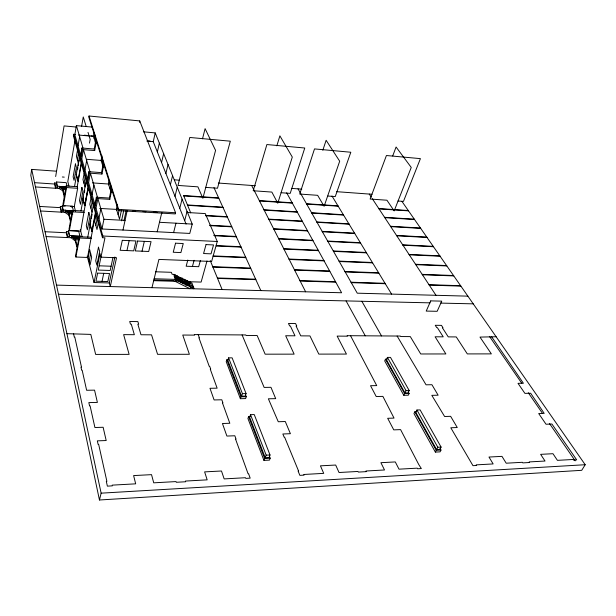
<?xml version="1.0" encoding="UTF-8"?>
<svg xmlns="http://www.w3.org/2000/svg" width="616" height="616" viewBox="0 0 616 616"><rect width="100%" height="100%" fill="white"/><g stroke="black" fill="none" stroke-linecap="round" stroke-linejoin="round"><path stroke-width="0.92" d="M56.587 171.209L31.693 169.392L30.8 175.344L99.453 499.992L581.727 470.316L585.2 464.726L401.978 201.47M55.633 187.179L55.455 188.265L54.616 182.944L56.403 183.067L57.442 187.303L55.633 187.179L54.616 182.944M55.663 176.523L64.087 125.918L76.315 127.042M56.403 183.067L56.587 181.982L66.174 182.644L67.044 186.017M57.442 187.303L56.587 181.982M64.264 196.789L62.74 190.698L59.051 188.504L59.421 186.332L57.619 186.217M65.858 186.864L59.752 186.456L59.629 187.179L59.421 186.332M66.235 187.118L60.122 186.71L59.998 187.433L59.752 186.456M66.613 187.372L60.483 186.964L60.36 187.688L60.122 186.71M66.112 187.564L60.853 187.21L60.73 187.934L60.483 186.964M66.489 187.818L61.223 187.464L61.092 188.196L60.853 187.21M65.989 188.011L61.585 187.718L61.461 188.45L61.223 187.464M66.366 188.265L61.962 187.972L61.831 188.704L61.585 187.718M65.858 188.465L62.332 188.234L62.208 188.958L61.962 187.972M66.243 188.719L62.701 188.488L62.578 189.22L62.332 188.234M62.74 190.698L62.955 189.482L65.681 189.659M61.407 211.049L61.215 212.15L60.314 206.537L62.162 206.645L63.263 211.157L61.407 211.049L60.314 206.537M75.599 134.434L73.689 134.265L73.419 135.836L102.495 237.714L104.966 237.83L98.26 270.07L110.195 270.47L112.99 257.419M62.162 206.645L62.355 205.544L72.226 206.129L73.381 210.618M92.377 127.104L76.407 125.633L74.821 134.719L81.081 156.472M75.514 211.242L74.305 206.606L77.639 188.296L77.208 186.702L66.151 185.955L62.947 204.335L63.348 205.96L65.173 206.067M63.348 205.96L66.567 187.557L66.151 185.955M74.875 141.102L67.799 181.558L68.984 186.117M63.263 211.157L62.355 205.544M88.111 188.265L80.681 231.108L69.392 230.553L69.031 229.075L70.424 221.406L68.838 215.076L64.919 212.358L65.311 210.156L63.456 210.056M73.743 210.787L65.658 210.325L65.535 211.057L65.311 210.156M72.342 210.988L66.051 210.626L65.92 211.365L65.658 210.325M72.742 211.296L66.436 210.934L66.305 211.665L66.051 210.626M78.024 145.853L79.657 136.683M81.597 126.334L83.26 116.963L86.094 126.157M77.731 148.98L76.422 156.364L78.355 163.248M72.241 211.542L66.828 211.234L66.697 211.973L66.436 210.934M72.642 211.85L67.213 211.542L67.082 212.281L66.828 211.234M72.134 212.104L67.606 211.85L67.475 212.589L67.213 211.542M72.542 212.412L68.006 212.158L67.868 212.897L67.606 211.85M77.385 159.79L78.54 153.315M72.034 212.674L68.399 212.466L68.268 213.205L68.006 212.158M72.434 212.982L68.792 212.782L68.661 213.521L68.399 212.466M68.838 215.076L69.061 213.837L72.803 214.045M77.069 176.738L78.294 181.22L76.199 174.89L79.687 155.471M67.544 236.452L67.337 237.568L66.382 231.631L68.284 231.724L69.454 236.544L67.544 236.452L66.382 231.631M74.505 186.625L76.6 175.021L76.199 174.89M77.593 169.469L77.901 167.521M78.263 165.773L78.563 163.817M78.894 161.97L79.225 160.121M80.28 157.273L81.951 148.009L94.209 149.034L94.687 150.574L82.405 149.557L81.951 148.009M71.957 207.592L72.226 206.129M82.405 149.557L80.727 158.836L81.789 158.92L87.703 179.464M89.02 116.008L88.812 117.132L118.388 210.587L175.275 213.921L175.568 212.751L139.74 120.921L89.02 116.008L118.642 209.386L118.388 210.587M68.284 231.724L68.484 230.607L78.656 231.108L80.134 236.86L80.273 236.12L71.949 235.728L71.81 236.475L71.572 235.512L69.662 235.42L68.484 230.607M83.807 211.049L72.418 210.395L70.648 220.158L68.792 212.782M81.789 158.92L83.468 149.649L89.982 171.779M77.924 181.189L81.297 162.601M77.208 186.702L81.281 164.295M69.392 230.553L72.788 211.858L72.418 210.395M69.454 236.544L69.662 235.42M95.672 213.005L87.534 257.465L75.899 257.018L75.568 255.663L77.038 247.871L75.329 241.041L71.163 237.745L71.572 235.512M80.704 236.482L72.357 236.09L72.218 236.837L71.949 235.728M89.482 143.135L90.167 139.393L88.011 132.378M84.192 173.096L82.975 179.672L85.047 187.018M90.898 237.229L72.773 236.452L72.634 237.199L72.357 236.09M84.946 169.893L86.671 160.545M78.771 237.075L73.189 236.814L73.05 237.56L72.773 236.452M79.194 237.437L73.604 237.183L73.466 237.93L73.189 236.814M79.618 237.807L74.02 237.545L73.882 238.3L73.604 237.183M84.007 183.329L85.231 176.73M79.118 238.13L74.436 237.915L74.297 238.669L74.02 237.545M95.873 143.851L93.524 136.375L94.194 132.771M79.549 238.5L74.859 238.284L74.721 239.039L74.436 237.915M79.041 238.831L75.283 238.654L75.144 239.408L74.859 238.284M88.227 188.658L84.631 205.652L82.79 198.93L86.479 179.164M94.171 138.461L94.856 134.812M75.329 241.041L75.568 239.786L79.133 239.947M80.981 210.834L83.514 197.074M84.415 192.446L84.746 190.483M85.647 185.863L86.51 181.073M87.118 181.135L88.881 171.702L101.517 172.634L101.956 174.043L89.297 173.119L88.881 171.702M89.297 173.119L87.526 182.559L88.619 182.636L95.095 205.128M95.303 142.042L95.819 139.301M94.209 149.034L95.957 139.709M88.619 182.636L90.398 173.196L97.482 197.297M94.687 150.574L96.442 141.249M84.631 205.652L88.373 185.793M75.899 257.018L79.495 238.015L79.156 236.683L77.277 246.608L75.283 238.654M91.168 197.182L89.813 204.266L92.015 212.112M92.053 194.564L93.886 185.046M90.906 208.17L92.284 201.062M103.18 167.098L101.086 160.437L101.979 155.817M101.247 160.953L101.971 157.242M90.444 225.471L92.107 231.531L89.743 224.324L93.401 204.989M87.695 237.545L90.845 220.69M91.199 218.865L92.092 214.299M102.449 164.78L103.172 161.053M94.479 206.822L96.35 197.22L109.386 198.052L109.787 199.345L96.735 198.521L96.35 197.22M101.517 172.634L103.373 163.148M96.735 198.521L94.849 208.131L95.981 208.193L101.971 228.99L189.774 233.433L192.223 224.085L155.217 132.91L143.382 131.816M101.956 174.043L103.819 164.549M95.981 208.193L97.867 198.591L103.942 219.257L101.971 228.99M91.715 231.516L95.688 211.319M96.073 214.252L94.687 221.283L96.997 229.499L98.414 222.43M95.842 225.371L97.236 218.318M89.166 261.099L90.668 253.561M98.937 218.457L100.862 208.785M111.103 192.3L108.493 184.015L109.255 180.249M108.778 184.916L109.502 181.327M110.064 188.996L110.795 185.401M109.386 198.052L111.357 188.388M109.787 199.345L111.766 189.674M102.495 237.714L102.841 236.02L73.689 134.265M109.286 282.952L94.048 282.521L99.984 253.584L100.97 257.157L116.54 257.765L110.287 286.555L109.286 282.952L114.892 256.995M121.491 209.956L119.535 219.127L116.478 209.401L117.44 204.843M116.771 210.333L117.348 207.592M102.033 281.381L103.727 273.327M118.141 214.699L119.111 210.133M139.74 120.921L139.647 122.368M121.537 220.836L123.708 210.718M123.962 220.744L126.157 210.595M122.969 230.053L127.189 210.649M126.942 250.566L129.16 240.648M186.047 224.062L153.253 141.672L155.217 132.91M157.35 151.952L159.367 143.12M161.561 162.539L163.633 153.638M142.026 251.197L144.329 241.349M165.904 173.458L168.029 164.48M157.196 231.785L161.785 212.682L161.954 213.144M170.386 184.708L172.572 175.66M99.453 499.992L101.132 493.162L31.693 169.392M151.967 287.672L158.92 259.413L211.619 261.461L217.263 241.48L205.305 213.583L187.156 212.505M174.998 196.319L177.246 187.187M173.596 232.617L175.968 223.192M179.764 208.293L182.082 199.091M202.51 138.8L205.097 128.644L215.569 150.389L202.88 198.283L197.913 186.841L178.001 185.431L189.828 137.468L230.315 141.187L217.494 188.226L205.374 187.364M184.692 220.659L187.071 211.38M155.532 271.779L171.387 272.31L172.049 274.166L175.599 275.029L177.462 280.211L177.269 280.95L179.148 281.004L178.948 281.743L180.819 281.797L180.627 282.536L182.49 282.59L182.298 283.322L184.153 283.375L183.961 284.115L185.816 284.168L185.624 284.9L189.127 285.732L188.935 286.463L190.536 286.509L190.336 287.241L192.184 287.287L191.984 288.019L193.824 288.065L193.624 288.788L192.338 285.377M177.269 280.95L175.406 275.768L175.599 275.029M177.462 280.211L175.591 280.149L175.783 279.41L173.92 274.228M178.64 280.881L177.269 275.829L175.406 275.768M178.74 277.354L182.259 278.209L184.153 283.375M182.259 278.209L182.059 278.94L183.907 278.994L185.816 284.168M187.803 260.052L186.163 266.235L198.691 266.69L200.377 260.537M183.714 279.726L187.202 280.565L189.127 285.732M187.972 283.876L187.202 280.565M192.438 266.459L194.109 260.298M187.01 281.296L188.604 281.343L188.411 282.066L190.244 282.128L192.184 287.287M190.244 282.128L190.044 282.852L191.876 282.906L193.824 288.065M206.999 260.999L201.124 282.082L186.817 281.658M276.846 145.83L279.872 135.836L292.3 157.072L277.778 203.226L271.864 192.076L253.207 190.752L266.89 144.544L304.766 148.017L290.221 193.378L281.042 192.723M228.505 359.798L226.804 359.798L226.218 361.669L240.363 398.698L245.622 398.583L246.261 396.696L245.576 394.941M228.59 357.858L227.805 360.36L241.572 396.18L245.214 396.111L246.069 393.578L232.124 357.85L228.59 357.858L242.419 393.647L241.572 396.18M322.822 150.25L326.134 140.286L339.693 161.207L324.108 206.283L317.648 195.318L299.746 194.048L314.514 148.91L350.812 152.244L335.266 196.566L327.851 196.042M240.363 398.698L240.995 396.804L226.804 359.798M250.373 416.555L248.587 416.608L247.932 418.51L263.933 460.383L269.469 460.113L270.185 458.196L269.492 456.425M250.535 414.668L249.657 417.217L265.226 457.734L269.069 457.549L270.016 454.985L254.254 414.568L250.535 414.668L266.174 455.162L265.226 457.734M263.933 460.383L264.634 458.466L248.587 416.608M392.715 155.94L396.088 147.016L411.242 167.444L394.171 210.911L386.94 200.223L370.147 199.037L386.425 155.517L420.42 158.635L403.465 201.394L397.959 201.009M387.218 359.197L385.454 359.205L384.707 360.945L403.788 395.287L408.323 395.195L409.124 393.432L408.185 391.761M387.425 357.395L386.425 359.721L404.974 392.946L408.115 392.885L409.193 390.536L390.49 357.388L387.425 357.395L406.044 390.598L404.974 392.946M403.788 395.287L404.589 393.524L385.454 359.205M416.632 411.765L414.791 411.819L413.96 413.59L435.35 452.082L440.086 451.851L440.979 450.065L440.04 448.402M416.932 410.01L415.823 412.381L436.621 449.626L439.901 449.472L441.095 447.085L420.127 409.925L416.932 410.01L437.814 447.239L436.621 449.626M435.35 452.082L436.243 450.296L414.791 411.819M101.132 493.162L585.2 464.726M266.174 455.162L270.016 454.985M437.814 447.239L441.095 447.085M264.634 458.466L270.185 458.196M436.243 450.296L440.979 450.065M240.995 396.804L246.261 396.696M404.589 393.524L409.124 393.432M242.419 393.647L246.069 393.578M406.044 390.598L409.193 390.536M66.928 333.68L90.814 334.403L95.642 354.416L129.121 354.369L123.631 334.634L134.35 334.704L131.293 324.17L130.476 324.155L129.707 321.498L137.869 321.598L138.662 324.247L137.853 324.239L140.987 334.75L151.544 334.827L157.581 354.331L189.381 354.285L182.752 335.042L194.51 335.119L194.317 334.588L245.823 334.958L246.038 335.474L257.172 335.551L265.142 354.185L294.132 354.146L285.67 335.751L294.987 335.812L290.352 325.964L289.643 325.956L288.473 323.469L295.588 323.554L296.773 326.041L296.073 326.033L300.762 335.859L309.948 335.92L318.819 354.115L346.446 354.077L337.145 336.105L347.401 336.174L347.139 335.681L400.354 336.059L400.639 336.544L410.31 336.613L420.728 353.977L445.868 353.946L435.104 336.783L443.22 336.837L437.352 327.627L436.736 327.62L435.258 325.294L441.464 325.371L442.958 327.697L442.35 327.689L448.248 336.875L456.256 336.929L467.321 353.915L491.36 353.884L479.987 337.091L496.126 336.744M58.474 294.255L430.022 302.849M440.586 303.095L473.234 303.85M56.51 285.116L341.603 292.762L286.679 192.816M467.875 296.15L357.257 293.185L298.029 188.858M153.854 279.995L173.581 280.588L189.944 288.696M153.446 280.665L176.33 281.343M177.077 276.561L178.933 276.623L180.819 281.797M217.371 277.962L255.648 279.179M299.93 280.588L335.535 281.72M351.028 282.213L385.015 283.298M428.99 284.692L460.599 285.701M217.564 278.424L255.856 279.633M300.161 281.035L335.774 282.166M351.274 282.652L385.285 283.73M429.267 285.123L460.891 286.117M154.162 278.748L175.783 279.41M99.138 265.804L111.103 266.228M212.743 266.682L250.589 268.068M294.394 269.669L329.622 270.963M344.96 271.525L378.617 272.757M422.176 274.359L453.499 275.506M212.928 267.128L250.789 268.514M294.617 270.108L329.86 271.394M345.199 271.956L378.871 273.181M422.445 274.767L453.784 275.914M213.044 255.902L245.661 257.249M288.996 259.036L323.862 260.476M339.046 261.107L372.372 262.485M415.523 264.264L446.577 265.55M213.228 256.341L245.861 257.68M289.212 259.467L324.093 260.899M339.277 261.523L372.626 262.893M415.792 264.672L446.854 265.95M79.495 238.015L91.26 238.561M46.108 236.59L71.163 237.745M216.201 245.576L240.864 246.708M283.737 248.672L318.241 250.258M333.279 250.951L366.281 252.46M409.039 254.423L439.816 255.833M216.378 246.007L241.056 247.131M283.945 249.087L318.472 250.666M333.51 251.359L366.528 252.868M409.301 254.816L440.086 256.225M45.068 231.731L66.181 232.748M102.841 236.02L217.263 241.48M213.675 235.312L236.19 236.444M278.609 238.577L312.766 240.294M327.65 241.041L360.345 242.681M402.702 244.814L433.21 246.346M214.791 235.774L236.382 236.852M278.817 238.977L312.99 240.694M327.874 241.434L360.583 243.074M402.956 245.199L433.472 246.731M89.743 224.324L90.136 224.347M103.942 219.257L125.063 220.412M159.475 222.291L192.223 224.085M209.733 225.24L231.639 226.434M273.604 228.721L307.423 230.569M322.16 231.37L354.539 233.141M396.519 235.428L426.757 237.075M209.902 225.641L231.816 226.834M273.812 229.121L307.638 230.962M322.384 231.762L354.778 233.526M396.766 235.805L427.019 237.453M72.788 211.858L84.2 212.505M40.617 210.988L64.919 212.358M132.802 210.98L135.605 211.142M143.081 211.581L145.892 211.75M153.369 212.189L157.111 212.405M205.528 215.407L227.196 216.678M268.73 219.119L302.21 221.082M316.809 221.937L348.879 223.824M390.475 226.265L420.458 228.02M205.69 215.8L227.373 217.071M268.93 219.504L302.418 221.46M317.024 222.314L349.11 224.193M390.721 226.634L420.713 228.39M39.64 206.437L60.122 207.63M70.655 206.391L74.305 206.606M118.642 209.386L175.568 212.751M99.707 208.416L116.478 209.401M187.441 204.935L222.861 207.161M263.971 209.74L297.12 211.819M311.58 212.728L343.351 214.722M384.577 217.309L414.298 219.173M187.603 205.328L223.038 207.546M264.164 210.118L297.328 212.189M311.788 213.097L343.574 215.084M384.815 217.664L414.545 219.527M82.79 198.93L85.008 205.675M66.567 187.557L77.639 188.296M218.642 197.875L183.591 195.541L190.706 212.89M259.328 200.593L292.153 202.78M306.468 203.734L337.953 205.829M378.809 208.555L408.277 210.518M183.745 195.919L218.811 198.252M259.513 200.955L292.354 203.141M306.676 204.096L338.169 206.191M379.04 208.909L408.516 210.865M35.459 186.941L59.051 188.504M34.542 182.667L54.431 184.015M92.408 182.898L108.493 184.015M62.339 176.992L64.249 177.131M174.328 179.818L179.11 180.165M218.326 183.037L255.455 185.747M291.453 188.381L301.786 189.135M336.683 191.684L372.072 194.271M86.386 159.282L101.086 160.437M84.207 135.197L88.034 135.535M90.906 135.79L92.816 135.959M147.324 140.802L150.196 141.056M78.563 135.05L93.524 136.375M146.908 141.11L153.253 141.672M491.591 336.713L523.392 383.252L518.018 383.337L524.894 393.37L530.653 393.247L544.19 413.367L538.707 413.536L546.03 424.239L551.913 424.016L576.684 459.867L573.442 460.044L573.057 459.482L557.426 460.352L552.968 453.707L540.625 454.346L545.029 461.038L529.206 461.923L529.575 462.5L522.768 462.885L522.399 462.3L506.206 463.201L501.971 456.364L488.973 457.041L493.147 463.933L476.207 464.872L476.553 465.473L472.973 465.673L450.797 427.766L457.265 427.527L450.627 416.316L444.606 416.501L431.816 395.341L438.13 395.202L431.924 384.715L426.049 384.815L397.112 336.036M489.581 336.544L521.752 383.244M528.289 392.746L542.465 413.328M549.557 423.615L575.182 460.822M369.261 194.071L371.271 197.12M372.272 198.645L435.974 295.295M331.993 196.027L391.584 294.101M361.846 301.27L381.52 335.928M346.077 300.908L365.257 335.805M350.535 335.705L376.723 385.608L370.532 385.708L376.214 396.519L382.875 396.373L394.032 418.095L387.672 418.295L393.763 429.876L400.593 429.622L418.757 464.533L421.344 468.56L417.571 468.768L417.248 468.16L398.999 469.169L395.303 461.931L380.896 462.685L384.515 469.977L365.989 471.009L366.289 471.64L358.32 472.087L358.027 471.456L339.039 472.51L335.674 465.042L320.435 465.835L323.716 473.365L303.804 474.474L304.073 475.128L299.861 475.36L298.09 471.048L298.567 471.024L284.638 437.206L284.176 437.221L282.844 433.987L290.405 433.702L285.293 421.521L278.27 421.744L268.368 398.798L275.706 398.644L270.955 387.31L264.133 387.418L242.096 334.927M251.651 185.47L305.621 291.799M213.983 187.657L260.845 290.598M210.225 260.53L222.122 289.559M188.604 281.343L190.536 286.509M188.735 282.929L190.336 287.241M185.562 279.78L187.48 284.954M185.686 281.373L187.279 285.685M184.353 281.45L185.624 284.9M182.698 280.665L183.645 283.252M180.596 277.416L182.49 282.59M180.719 279.01L182.298 283.322M179.056 278.216L180.627 282.536M177.269 275.829L179.148 281.004M198.206 334.619L199.368 337.822L198.922 337.814L209.232 366.335L209.694 366.335L210.726 369.192L210.272 369.2L217.132 388.172L209.979 388.288L214.106 399.946L221.806 399.784L222.915 402.856L222.445 402.872L229.822 423.269L222.445 423.5L226.888 436.059L234.835 435.766L236.036 439.077L235.543 439.093L248.079 473.75L248.579 473.719L250.181 478.139L245.761 478.393L245.522 477.716L224.155 478.909L221.49 471.001L204.62 471.879L207.169 479.856L185.424 481.065L185.632 481.758L176.261 482.282L176.061 481.581L153.723 482.828L151.536 474.651L133.618 475.583L135.674 483.837L112.189 485.138L112.351 485.855L107.376 486.14L106.322 481.404L106.891 481.373L98.66 444.367L98.113 444.39L97.328 440.856L106.191 440.532L103.126 427.265L94.91 427.519L90.09 405.852L89.559 405.859L88.835 402.602L97.39 402.417L94.556 390.144L86.625 390.267L82.159 370.201L81.651 370.201L80.973 367.175L81.489 367.175L74.798 337.098L74.305 337.098L73.55 333.726M174.035 275.829L175.591 280.149M76.407 125.633L83.014 148.094M80.296 229.637L82.097 236.567M87.179 256.117L94.048 282.521M62.701 188.488L64.48 195.565M75.414 163.964L73.127 176.854L74.059 180.334L76.369 167.413L75.414 163.964M81.92 187.441L79.495 200.547L80.496 204.266L82.937 191.122L81.92 187.441M88.85 212.451L86.286 225.779L87.357 229.753L89.944 216.385L88.85 212.451M89.69 249.857L88.204 257.38L90.144 264.849L91.661 257.296L89.69 249.857M98.475 247.193L95.703 260.799L96.874 265.134L99.669 251.49L98.475 247.193M97.628 273.134L95.965 281.204L107.815 281.543L109.54 273.512L97.628 273.134M122.307 240.332L120.135 250.281L133.718 250.851L135.967 240.964L122.307 240.332M137.561 241.041L135.304 250.92L148.71 251.482L151.051 241.665L137.561 241.041M175.545 243.189L173.235 252.252L180.896 252.575L183.245 243.543L175.545 243.189M206.037 244.59L203.573 253.53L211.034 253.846L213.536 244.937L206.037 244.59M430.738 300.877L426.218 311.088L437.16 311.303L441.741 301.147L430.738 300.877"/></g></svg>
